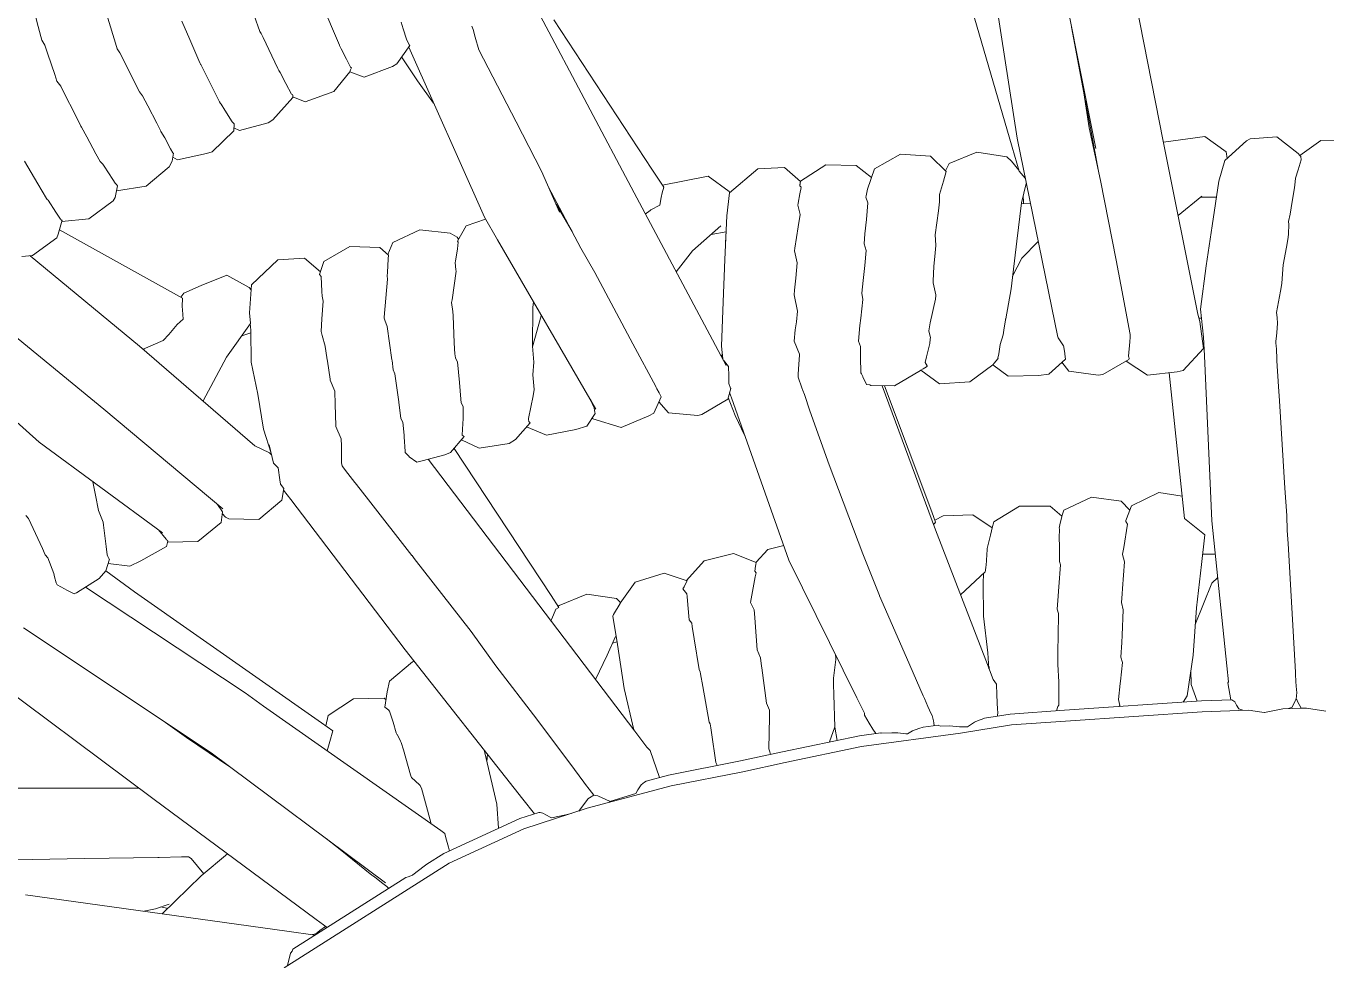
# Model space of a CAD drawing. Header units: centimetres. Extents: x 5488 to 20269, y -31398 to -19684.
# Drawn here: x 6311.59 to 6330.26, y -23755.91 to -23742.49 of the extents above; entities that cross this region are included whole.
import ezdxf

# ---------------------------------------------------------------- set-up
doc = ezdxf.new("R2010")
doc.units = ezdxf.units.CM
doc.layers.add('xxx_Auto_Kaplama_Ahşap Tarama', color=16, linetype='Continuous', lineweight=5)
doc.layers.add('xxx_Auto_Tefris_Tefris', color=32, linetype='Continuous', lineweight=15)

# ---------------------------------------------------------------- blocks, each defined once
blk = doc.blocks.new('trtetre')
at = {"color": 0, "linetype": 'ByBlock'}
for points in [[(431.578, 76.277), (430.964, 73.155)], [(433.527, 76.232), (433.062, 73.198)], [(432.548, 76.146), (431.931, 73.047)], [(433.878, 75.635), (433.132, 73.07)], [(439.713, 74.899), (438.305, 72.753)], [(439.909, 74.96), (438.562, 72.411)], [(441.877, 74.768), (441.908, 74.862)], [(443.004, 75.025), (442.851, 74.667)], [(443.933, 74.728), (444.017, 74.959)], [(444.941, 74.614), (445.055, 74.879)], [(446.082, 74.794), (446.158, 75.047)], [(447.119, 74.799), (447.156, 74.948)], [(432.278, 74.792), (432.101, 73.846)], [(440.842, 74.646), (440.874, 74.759)], [(440.874, 74.759), (440.893, 74.808)], [(441.877, 74.768), (441.827, 74.617)], [(443.916, 74.699), (443.887, 74.643)], [(443.916, 74.699), (443.933, 74.728)], [(445.995, 74.514), (446.082, 74.794)], [(447.082, 74.657), (447.119, 74.799)], [(441.798, 74.505), (440.71, 72.065)], [(440.842, 74.646), (440.792, 74.466)], [(441.789, 74.54), (441.783, 74.526)], [(441.783, 74.526), (441.968, 74.266)], [(441.827, 74.617), (441.789, 74.54)], [(442.766, 74.482), (442.791, 74.529)], [(442.792, 74.531), (442.791, 74.529)], [(442.851, 74.667), (442.792, 74.531)], [(443.764, 74.381), (443.887, 74.643)], [(444.795, 74.278), (444.941, 74.614)], [(445.995, 74.514), (445.985, 74.481)], [(446.982, 74.402), (447.024, 74.532)], [(447.068, 74.603), (447.024, 74.532)], [(447.082, 74.657), (447.068, 74.603)], [(440.791, 74.464), (440.255, 73.433)], [(440.792, 74.466), (440.791, 74.464)], [(441.899, 74.363), (441.669, 74.021)], [(442.689, 74.33), (442.631, 74.215)], [(442.766, 74.482), (442.689, 74.33)], [(443.679, 74.199), (443.764, 74.381)], [(445.842, 74.215), (445.947, 74.423)], [(445.985, 74.481), (445.947, 74.423)], [(446.881, 74.11), (446.982, 74.402)], [(441.968, 74.266), (442.03, 74.225)], [(442.03, 74.225), (442.435, 74.074)], [(442.435, 74.074), (442.644, 74.152)], [(442.631, 74.215), (442.617, 74.205)], [(442.623, 74.196), (442.617, 74.205)], [(442.623, 74.196), (442.633, 74.177)], [(442.633, 74.177), (442.644, 74.152)], [(442.642, 74.151), (442.872, 73.867)], [(443.563, 73.983), (443.644, 74.142)], [(443.664, 74.168), (443.644, 74.142)], [(443.679, 74.199), (443.664, 74.168)], [(444.672, 74.036), (444.784, 74.256)], [(444.789, 74.262), (444.784, 74.256)], [(444.795, 74.278), (444.789, 74.262)], [(445.687, 73.908), (445.842, 74.215)], [(441.669, 74.021), (441.44, 73.701)], [(443.483, 73.831), (443.563, 73.983)], [(444.513, 73.721), (444.672, 74.036)], [(446.734, 73.824), (446.795, 73.944)], [(446.849, 74.015), (446.795, 73.944)], [(446.881, 74.11), (446.849, 74.015)], [(432.085, 73.743), (432.023, 73.422)], [(432.101, 73.846), (432.024, 73.346)], [(442.872, 73.867), (443.283, 73.721)], [(443.283, 73.721), (443.462, 73.79)], [(443.473, 73.825), (443.462, 73.818)], [(443.462, 73.782), (443.462, 73.816)], [(443.462, 73.782), (443.748, 73.46)], [(443.473, 73.825), (443.483, 73.831)], [(445.545, 73.66), (445.621, 73.806)], [(445.664, 73.862), (445.621, 73.806)], [(445.687, 73.908), (445.664, 73.862)], [(446.598, 73.555), (446.734, 73.824)], [(444.333, 73.43), (444.437, 73.598)], [(444.437, 73.598), (444.493, 73.687)], [(444.499, 73.694), (444.493, 73.687)], [(444.513, 73.721), (444.499, 73.694)], [(445.416, 73.413), (445.545, 73.66)], [(446.598, 73.555), (446.505, 73.368)], [(431.895, 72.748), (432.023, 73.422)], [(440.255, 73.433), (439.891, 72.722)], [(443.748, 73.46), (443.814, 73.419)], [(443.814, 73.419), (444.227, 73.306)], [(444.332, 73.43), (444.303, 73.401)], [(444.303, 73.401), (444.311, 73.303)], [(445.416, 73.413), (445.356, 73.297)], [(446.505, 73.368), (446.494, 73.353)], [(429.026, 72.977), (429.329, 73.215)], [(429.329, 73.215), (429.715, 73.186)], [(429.715, 73.186), (429.765, 73.16)], [(430.06, 73.002), (430.365, 73.222)], [(430.365, 73.222), (430.96, 73.138)], [(431.861, 72.591), (432.024, 73.346)], [(432.477, 70.338), (433.062, 73.198)], [(444.227, 73.306), (444.307, 73.348)], [(444.62, 73.001), (444.311, 73.303)], [(445.217, 73.045), (445.302, 73.2)], [(445.302, 73.2), (445.355, 73.294)], [(445.355, 73.294), (445.356, 73.297)], [(446.289, 72.973), (446.42, 73.215)], [(446.42, 73.215), (446.494, 73.353)], [(428.267, 73.157), (428.7, 73.165)], [(428.7, 73.165), (429.002, 72.948)], [(429.765, 73.16), (430.076, 72.877)], [(430.045, 72.905), (430.06, 73.002)], [(430.467, 70.668), (430.964, 73.155)], [(433.031, 72.722), (433.132, 73.07)], [(433.639, 72.996), (433.209, 72.928)], [(433.639, 72.996), (434.038, 72.834)], [(444.62, 73.001), (444.701, 72.976)], [(445.217, 73.045), (445.185, 72.987)], [(428.981, 72.887), (428.988, 72.933)], [(429.026, 72.742), (428.981, 72.887)], [(428.997, 72.944), (428.988, 72.933)], [(429.002, 72.948), (428.997, 72.944)], [(429.026, 72.977), (429.001, 72.948)], [(430.076, 72.877), (430.164, 72.58)], [(433.036, 72.739), (433.142, 72.867)], [(433.142, 72.867), (433.209, 72.928)], [(434.038, 72.834), (434.088, 72.729)], [(434.078, 72.719), (434.305, 72.94)], [(434.305, 72.94), (434.737, 72.966)], [(435.11, 72.755), (434.737, 72.966)], [(435.374, 72.805), (435.807, 72.812)], [(435.807, 72.812), (436.171, 72.582)], [(444.701, 72.976), (445.118, 72.885)], [(445.118, 72.885), (445.185, 72.925)], [(445.185, 72.987), (445.176, 72.979)], [(445.176, 72.98), (445.194, 72.869)], [(445.194, 72.869), (445.235, 72.787)], [(446.17, 72.796), (446.188, 72.823)], [(446.229, 72.864), (446.188, 72.823)], [(446.289, 72.973), (446.229, 72.864)], [(447.123, 72.543), (447.316, 72.866)], [(429.062, 72.621), (429.026, 72.742)], [(429.072, 72.524), (429.062, 72.621)], [(432.944, 72.621), (433.031, 72.722)], [(434.117, 72.581), (434.078, 72.719)], [(435.11, 72.755), (435.21, 72.463)], [(435.152, 72.634), (435.374, 72.805)], [(436.172, 72.577), (436.4, 72.776)], [(436.4, 72.776), (436.785, 72.759)], [(436.785, 72.759), (437.191, 72.412)], [(437.195, 72.43), (437.495, 72.652)], [(437.495, 72.652), (438.154, 72.523)], [(438.133, 72.492), (438.305, 72.753)], [(439.891, 72.722), (439.632, 72.134)], [(445.235, 72.787), (445.569, 72.507)], [(446.047, 72.605), (446.17, 72.796)], [(429.072, 72.524), (429.075, 72.489)], [(429.125, 72.196), (429.075, 72.489)], [(430.164, 72.58), (430.258, 71.94)], [(431.638, 71.445), (431.861, 72.591)], [(432.929, 72.546), (432.996, 72.268)], [(434.117, 72.581), (434.174, 72.386)], [(435.21, 72.463), (435.229, 72.368)], [(436.183, 72.515), (436.161, 72.492)], [(436.179, 72.398), (436.161, 72.491)], [(436.171, 72.582), (436.183, 72.515)], [(436.182, 72.527), (436.171, 72.582)], [(436.182, 72.527), (436.181, 72.523)], [(438.158, 72.41), (438.133, 72.492)], [(439.791, 72.495), (439.63, 72.197)], [(445.993, 72.442), (445.569, 72.507)], [(445.996, 72.533), (445.977, 72.512)], [(445.977, 72.512), (446.014, 72.347)], [(446.013, 72.553), (445.996, 72.533)], [(446.047, 72.605), (446.013, 72.553)], [(447.123, 72.543), (446.998, 72.33)], [(430.429, 72.348), (430.198, 72.348)], [(430.408, 72.365), (430.75, 72.086)], [(432.87, 72.26), (432.998, 72.254)], [(432.971, 72.297), (432.97, 72.255)], [(432.971, 72.297), (432.973, 72.354)], [(432.973, 72.354), (432.974, 72.358)], [(432.996, 72.268), (433.066, 71.716)], [(434.174, 72.386), (434.175, 72.297)], [(434.175, 72.297), (434.175, 72.281)], [(434.191, 72.154), (434.175, 72.281)], [(435.232, 72.348), (435.205, 72.269)], [(435.223, 72.029), (435.205, 72.269)], [(435.229, 72.368), (435.232, 72.348)], [(436.179, 72.398), (436.203, 72.265)], [(436.203, 72.265), (436.209, 72.236)], [(437.195, 72.43), (437.189, 72.413)], [(437.191, 72.412), (437.229, 72.083)], [(437.238, 69.934), (438.562, 72.411)], [(438.171, 72.343), (438.158, 72.41)], [(438.171, 72.343), (438.191, 72.237)], [(439.45, 71.855), (439.682, 72.248)], [(446.014, 72.347), (446.041, 72.299)], [(446.041, 72.299), (446.392, 72.038)], [(446.865, 72.136), (446.975, 72.305)], [(446.987, 72.318), (446.975, 72.305)], [(446.998, 72.33), (446.987, 72.318)], [(429.14, 72.104), (429.125, 72.196)], [(429.14, 72.104), (429.164, 72.001)], [(434.191, 72.154), (434.235, 71.809)], [(436.209, 72.236), (436.175, 72.102)], [(436.203, 71.925), (436.175, 72.102)], [(437.229, 72.083), (437.256, 71.457)], [(437.229, 72.083), (437.245, 71.775)], [(438.322, 72.167), (438.191, 72.237)], [(438.331, 72.16), (438.322, 72.167)], [(438.331, 72.16), (438.401, 72.108)], [(439.325, 71.617), (439.63, 72.197)], [(440.524, 71.737), (440.71, 72.065)], [(446.865, 72.136), (446.799, 72.036)], [(429.164, 72.001), (429.159, 71.956)], [(429.165, 71.825), (429.159, 71.956)], [(430.258, 71.94), (430.346, 71.363)], [(435.223, 72.029), (435.245, 71.822)], [(436.203, 71.925), (436.253, 71.618)], [(437.313, 71.939), (437.721, 71.579)], [(440.693, 72.034), (440.973, 71.94)], [(440.973, 71.94), (441.098, 71.719)], [(441.636, 71.883), (441.204, 71.831)], [(441.636, 71.883), (442.026, 71.699)], [(446.814, 71.88), (445.262, 71.018)], [(446.392, 72.038), (446.781, 71.999)], [(446.786, 72.022), (446.775, 72.022)], [(446.775, 72.022), (446.832, 71.817)], [(446.795, 72.032), (446.786, 72.022)], [(446.799, 72.036), (446.795, 72.032)], [(429.165, 71.825), (429.166, 71.773)], [(429.192, 71.632), (429.166, 71.773)], [(432.758, 71.711), (432.992, 71.472)], [(433.066, 71.716), (433.148, 71.035)], [(434.231, 71.737), (434.229, 71.654)], [(434.235, 71.809), (434.231, 71.737)], [(435.245, 71.822), (435.258, 71.681)], [(437.241, 71.85), (437.453, 71.816)], [(437.245, 71.775), (437.246, 71.698)], [(439.108, 69.305), (440.524, 71.737)], [(441.081, 71.749), (441.101, 71.774)], [(441.098, 71.719), (441.087, 71.702)], [(441.098, 71.608), (441.087, 71.702)], [(441.101, 71.774), (441.204, 71.831)], [(442.026, 71.699), (442.098, 71.527)], [(446.832, 71.817), (446.85, 71.768)], [(446.85, 71.768), (447.2, 71.51)], [(429.242, 71.376), (429.192, 71.632)], [(434.238, 71.551), (434.229, 71.654)], [(434.238, 71.551), (434.257, 71.353)], [(435.258, 71.681), (435.228, 71.583)], [(435.247, 71.369), (435.228, 71.583)], [(436.259, 71.581), (436.217, 71.409)], [(436.253, 71.618), (436.259, 71.581)], [(437.721, 71.579), (437.957, 71.278)], [(439.325, 71.617), (439.126, 71.268)], [(441.127, 71.43), (441.098, 71.608)], [(442.09, 71.519), (442.21, 71.629)], [(442.092, 71.462), (442.09, 71.519)], [(442.21, 71.629), (442.644, 71.643)], [(443.018, 71.424), (442.644, 71.643)], [(447.235, 71.508), (445.663, 70.211)], [(447.2, 71.51), (447.353, 71.5)], [(429.255, 71.18), (429.242, 71.376)], [(430.346, 71.363), (430.426, 70.742)], [(431.571, 71.093), (431.638, 71.445)], [(432.992, 71.472), (433.127, 71.213)], [(434.257, 71.353), (434.267, 71.15)], [(435.247, 71.369), (435.271, 71.155)], [(436.238, 71.188), (436.217, 71.409)], [(437.256, 71.457), (437.282, 70.845)], [(441.13, 71.412), (441.12, 71.306)], [(441.127, 71.43), (441.13, 71.412)], [(442.102, 71.267), (442.092, 71.462)], [(443.018, 71.424), (443.077, 71.239)], [(443.065, 71.276), (443.292, 71.475)], [(443.292, 71.475), (443.675, 71.452)], [(443.675, 71.452), (444.056, 71.089)], [(429.255, 71.18), (429.26, 71.111)], [(434.267, 71.15), (434.268, 71.12)], [(435.271, 71.155), (435.291, 70.972)], [(436.238, 71.188), (436.256, 71.016)], [(439.126, 71.268), (438.578, 70.243)], [(441.12, 71.306), (441.118, 71.289)], [(441.175, 70.876), (441.118, 71.289)], [(442.105, 71.22), (442.1, 71.174)], [(442.15, 70.627), (442.1, 71.174)], [(442.102, 71.267), (442.105, 71.22)], [(443.052, 71.107), (443.054, 71.208)], [(443.057, 71.212), (443.054, 71.208)], [(443.077, 71.239), (443.057, 71.212)], [(444.087, 71.054), (444.411, 71.231)], [(444.411, 71.231), (444.78, 71.082)], [(429.28, 70.998), (429.26, 71.111)], [(429.334, 70.692), (429.28, 70.998)], [(431.571, 71.093), (431.436, 70.378)], [(433.148, 71.035), (433.223, 70.602)], [(434.268, 71.12), (434.227, 70.947)], [(434.227, 70.947), (434.227, 70.933)], [(435.291, 70.972), (435.274, 70.881)], [(436.261, 70.949), (436.214, 70.714)], [(436.256, 71.016), (436.261, 70.949)], [(443.047, 70.995), (443.039, 70.927)], [(443.052, 71.107), (443.047, 70.995)], [(444.083, 70.691), (444.056, 71.089)], [(444.087, 71.054), (444.061, 71.019)], [(444.78, 71.082), (445.025, 70.969)], [(445.025, 70.969), (445.071, 70.913)], [(445.047, 70.899), (445.262, 71.018)], [(434.227, 70.935), (434.227, 70.934)], [(434.233, 70.891), (434.227, 70.934)], [(434.233, 70.887), (434.307, 70.546)], [(435.306, 70.61), (435.274, 70.881)], [(437.282, 70.845), (437.308, 70.212)], [(440.007, 70.849), (440.017, 70.765)], [(440.017, 70.765), (440.022, 70.211)], [(441.181, 70.837), (441.165, 70.709)], [(441.175, 70.876), (441.181, 70.837)], [(443.039, 70.927), (443.028, 70.857)], [(443.044, 70.604), (443.028, 70.857)], [(445.046, 70.734), (445.049, 70.779)], [(445.049, 70.779), (445.047, 70.899)], [(448.051, 70.842), (446.175, 69.307)], [(429.327, 70.623), (429.32, 70.537)], [(429.327, 70.623), (429.334, 70.692)], [(430.426, 70.742), (430.384, 70.337)], [(430.451, 70.613), (430.413, 70.613)], [(430.467, 70.668), (430.438, 70.566)], [(433.223, 70.602), (433.225, 70.596)], [(433.225, 70.596), (433.226, 70.588)], [(433.226, 70.588), (433.251, 70.442)], [(435.306, 70.61), (435.318, 70.508)], [(436.231, 70.559), (436.214, 70.714)], [(439.894, 70.644), (439.891, 70.65)], [(439.894, 70.644), (440.021, 70.2)], [(441.143, 70.259), (441.157, 70.647)], [(441.165, 70.709), (441.157, 70.647)], [(442.142, 70.582), (442.107, 70.491)], [(442.148, 70.611), (442.142, 70.582)], [(442.151, 70.625), (442.148, 70.611)], [(442.15, 70.627), (442.151, 70.625)], [(443.044, 70.604), (443.056, 70.419)], [(444.083, 70.691), (444.071, 70.54)], [(445.046, 70.734), (445.037, 70.598)], [(445.121, 70.519), (445.037, 70.597)], [(429.331, 70.408), (429.32, 70.537)], [(429.337, 70.354), (429.331, 70.408)], [(430.438, 70.566), (430.386, 70.176)], [(433.251, 70.442), (433.26, 70.373)], [(434.33, 70.43), (434.306, 70.329)], [(434.307, 70.546), (434.33, 70.43)], [(435.318, 70.508), (435.339, 70.28)], [(436.231, 70.559), (436.246, 70.443)], [(436.246, 70.443), (436.264, 70.282)], [(442.038, 70.012), (442.107, 70.491)], [(443.056, 70.419), (443.039, 70.364)], [(444.064, 70.44), (444.06, 69.979)], [(444.063, 70.401), (444.196, 70.358)], [(444.072, 70.535), (444.064, 70.44)], [(444.071, 70.537), (444.071, 70.54)], [(444.071, 70.537), (444.071, 70.536)], [(444.071, 70.536), (444.412, 70.05)], [(445.244, 70.378), (445.121, 70.519)], [(429.337, 70.354), (429.347, 70.283)], [(429.338, 70.164), (429.342, 70.221)], [(429.342, 70.221), (429.343, 70.247)], [(429.343, 70.247), (429.347, 70.283)], [(430.384, 70.337), (430.372, 70.073)], [(431.436, 70.378), (431.437, 70.339)], [(431.441, 70.274), (431.437, 70.339)], [(431.459, 70.068), (431.441, 70.274)], [(432.376, 70.106), (432.389, 70.197)], [(432.396, 70.216), (432.389, 70.203)], [(432.389, 70.197), (432.389, 70.203)], [(432.396, 70.216), (432.404, 70.231)], [(432.472, 70.331), (432.404, 70.231)], [(432.477, 70.338), (432.472, 70.331)], [(433.26, 70.373), (433.304, 70.236)], [(433.304, 70.236), (433.325, 70.099)], [(434.307, 70.316), (434.306, 70.328)], [(434.307, 70.316), (434.308, 70.31)], [(434.315, 70.248), (434.308, 70.31)], [(434.315, 70.247), (434.364, 70.058)], [(435.339, 70.28), (435.308, 70.205)], [(435.308, 70.085), (435.308, 70.205)], [(436.264, 70.282), (436.187, 70.096)], [(437.308, 70.212), (437.288, 70.027)], [(438.578, 70.243), (438.249, 69.631)], [(440.022, 70.211), (440, 69.978)], [(441.143, 70.259), (441.137, 70.094)], [(442.974, 70.046), (442.998, 70.204)], [(442.999, 70.208), (442.998, 70.204)], [(443.039, 70.364), (442.999, 70.208)], [(444.008, 68.781), (445.663, 70.211)], [(445.244, 70.378), (445.322, 70.29)], [(445.575, 70.18), (445.322, 70.29)], [(448.742, 70.298), (447.103, 68.831)], [(429.33, 70.031), (429.329, 70.001)], [(429.338, 70.164), (429.33, 70.031)], [(430.262, 67.7), (430.372, 70.073)], [(430.386, 70.176), (430.676, 69.859)], [(431.453, 70.034), (431.452, 70.03)], [(431.452, 70.03), (431.455, 70.019)], [(431.453, 70.034), (431.457, 70.05)], [(431.455, 70.019), (431.828, 69.803)], [(431.457, 70.054), (431.459, 70.068)], [(431.457, 70.05), (431.457, 70.054)], [(432.376, 70.095), (432.368, 70.022)], [(432.605, 69.808), (432.368, 70.022)], [(432.376, 70.095), (432.376, 70.106)], [(433.325, 70.099), (433.336, 70.039)], [(433.336, 70.039), (433.333, 70.034)], [(433.341, 70.025), (433.333, 70.034)], [(433.341, 70.025), (433.387, 69.972)], [(434.364, 70.058), (434.382, 69.975)], [(435.308, 70.053), (435.305, 69.829)], [(435.308, 70.085), (435.308, 70.053)], [(436.186, 70.086), (436.187, 70.096)], [(436.186, 70.086), (436.186, 70.08)], [(436.195, 69.95), (436.186, 70.08)], [(437.203, 69.916), (437.278, 70.009)], [(437.315, 70.078), (437.291, 70.054)], [(437.294, 70.083), (437.316, 70.08)], [(441.124, 70.038), (441.099, 69.984)], [(441.132, 70.075), (441.124, 70.038)], [(441.137, 70.094), (441.132, 70.075)], [(442.038, 70.012), (442.037, 70.003)], [(442.965, 69.993), (442.973, 70.042)], [(444.412, 70.05), (444.751, 69.423)], [(445.575, 70.18), (445.597, 70.17)], [(445.597, 70.17), (445.605, 70.161)], [(429.307, 69.632), (429.329, 70.001)], [(430.879, 69.828), (430.658, 67.736)], [(430.676, 69.859), (430.762, 69.841)], [(430.762, 69.841), (431.186, 69.792)], [(431.186, 69.792), (431.496, 69.995)], [(431.896, 69.794), (432.317, 69.851)], [(432.317, 69.851), (432.416, 69.978)], [(433.188, 69.781), (433.41, 69.944)], [(433.387, 69.972), (433.41, 69.944)], [(433.41, 69.944), (433.741, 69.697)], [(434.176, 69.668), (434.444, 69.865)], [(434.351, 69.926), (434.352, 69.923)], [(434.382, 69.975), (434.352, 69.928)], [(434.352, 69.927), (434.352, 69.928)], [(434.352, 69.923), (434.364, 69.915)], [(434.364, 69.915), (434.411, 69.885)], [(434.411, 69.885), (434.444, 69.865)], [(434.443, 69.864), (434.448, 69.861)], [(434.448, 69.861), (434.821, 69.639)], [(435.305, 69.829), (435.293, 69.811)], [(436.207, 69.809), (436.195, 69.95)], [(437.2, 69.783), (437.203, 69.916)], [(440, 69.978), (440.017, 69.796)], [(441.069, 69.687), (441.099, 69.984)], [(442.021, 69.869), (441.996, 69.813)], [(442.037, 70.003), (442.021, 69.869)], [(442.965, 69.993), (442.926, 69.736)], [(444.06, 69.979), (443.962, 69.519)], [(431.828, 69.803), (431.896, 69.794)], [(432.605, 69.808), (432.755, 69.789)], [(432.755, 69.789), (433.188, 69.781)], [(434.176, 69.668), (433.741, 69.697)], [(434.231, 67.57), (434.997, 69.641)], [(434.966, 69.641), (434.287, 67.833)], [(434.821, 69.639), (435.161, 69.643)], [(435.161, 69.643), (435.176, 69.654)], [(435.225, 69.661), (435.176, 69.654)], [(435.275, 69.769), (435.225, 69.661)], [(435.278, 69.776), (435.275, 69.769)], [(435.278, 69.776), (435.293, 69.811)], [(436.151, 69.614), (436.204, 69.765)], [(436.203, 69.787), (436.207, 69.809)], [(436.204, 69.765), (436.203, 69.787)], [(437.178, 69.609), (437.202, 69.672)], [(437.2, 69.783), (437.202, 69.672)], [(440.017, 69.796), (439.994, 69.59)], [(441.069, 69.687), (441.047, 69.449)], [(441.94, 69.41), (441.996, 69.813)], [(442.923, 69.724), (442.858, 69.562)], [(442.925, 69.733), (442.923, 69.724)], [(442.926, 69.736), (442.925, 69.733)], [(429.295, 69.423), (429.307, 69.632)], [(436.035, 69.282), (436.116, 69.514)], [(436.136, 69.571), (436.116, 69.514)], [(436.15, 69.612), (436.136, 69.571)], [(436.15, 69.612), (436.151, 69.614)], [(436.339, 67.139), (437.164, 69.469)], [(437.111, 69.214), (437.21, 69.475)], [(437.191, 69.543), (437.164, 69.469)], [(437.178, 69.609), (437.174, 69.601)], [(437.174, 69.601), (437.217, 69.451)], [(437.217, 69.451), (437.587, 69.23)], [(438.199, 69.539), (438.173, 69.48)], [(438.173, 69.48), (438.279, 69.248)], [(438.232, 69.597), (438.199, 69.539)], [(438.232, 69.597), (438.243, 69.617)], [(438.243, 69.617), (438.249, 69.631)], [(439.179, 69.423), (439.191, 69.447)], [(439.994, 69.587), (439.994, 69.59)], [(440.012, 69.498), (439.994, 69.587)], [(440.012, 69.498), (440.077, 69.173)], [(441.047, 69.449), (441.042, 69.398)], [(442.852, 69.374), (442.858, 69.562)], [(443.962, 69.519), (443.883, 69.019)], [(429.295, 69.423), (429.217, 68.17)], [(435.761, 68.507), (436.035, 69.282)], [(438.068, 69.252), (438.205, 69.412)], [(439.123, 69.26), (439.122, 69.242)], [(439.129, 69.286), (439.123, 69.26)], [(439.129, 69.286), (439.136, 69.326)], [(439.162, 69.387), (439.136, 69.326)], [(439.179, 69.423), (439.162, 69.387)], [(441.042, 69.398), (441.014, 69.345)], [(441.016, 69.169), (441.014, 69.345)], [(441.939, 69.407), (441.912, 69.172)], [(441.939, 69.407), (441.94, 69.41)], [(442.852, 69.374), (442.846, 69.07)], [(444.467, 67.874), (446.175, 69.307)], [(437.111, 69.214), (436.971, 68.923)], [(437.587, 69.23), (437.647, 69.212)], [(437.647, 69.212), (438.068, 69.252)], [(438.279, 69.248), (438.351, 69.211)], [(438.351, 69.211), (438.746, 69.042)], [(438.746, 69.042), (439.151, 69.166)], [(439.122, 69.242), (439.241, 69.063)], [(439.151, 69.166), (439.16, 69.185)], [(440.074, 69.13), (440.051, 69.111)], [(440.266, 68.869), (440.051, 69.111)], [(440.076, 69.155), (440.074, 69.13)], [(440.077, 69.173), (440.076, 69.155)], [(441.016, 69.169), (441.024, 69.017)], [(441.862, 68.932), (441.883, 69.118)], [(441.912, 69.172), (441.883, 69.118)], [(439.241, 69.063), (439.399, 69.013)], [(439.399, 69.013), (439.82, 68.931)], [(439.82, 68.931), (440.105, 69.05)], [(441.029, 68.934), (441, 68.912)], [(441, 68.912), (441.196, 68.685)], [(441.024, 69.017), (441.029, 68.934)], [(441.861, 68.906), (441.849, 68.699)], [(441.862, 68.932), (441.861, 68.906)], [(442.845, 69.054), (442.768, 68.881)], [(442.846, 69.07), (442.845, 69.054)], [(443.883, 69.019), (443.774, 68.674)], [(441.146, 68.742), (439.754, 66.63)], [(440.266, 68.869), (440.355, 68.811)], [(440.355, 68.811), (440.785, 68.747)], [(440.785, 68.747), (441.041, 68.864)], [(442.763, 68.78), (442.768, 68.881)], [(442.763, 68.78), (442.764, 68.543)], [(443.801, 68.795), (443.74, 68.53)], [(444.008, 68.781), (443.798, 68.677)], [(445.334, 67.53), (447.103, 68.831)], [(440.113, 66.736), (441.518, 68.585)], [(441.196, 68.685), (441.277, 68.651)], [(441.605, 68.561), (441.277, 68.651)], [(441.643, 68.552), (441.605, 68.561)], [(441.68, 68.545), (441.643, 68.552)], [(441.789, 68.622), (441.68, 68.545)], [(441.793, 68.626), (441.789, 68.622)], [(441.793, 68.626), (441.849, 68.681)], [(441.849, 68.681), (441.849, 68.699)], [(442.764, 68.543), (442.758, 68.5)], [(443.674, 68.463), (443.74, 68.53)], [(443.798, 68.677), (443.767, 68.647)], [(443.773, 68.671), (443.787, 68.666)], [(435.274, 67.226), (435.761, 68.507)], [(442.703, 68.424), (442.569, 68.253)], [(442.703, 68.424), (442.73, 68.459)], [(442.73, 68.459), (442.732, 68.461)], [(442.755, 68.49), (442.732, 68.461)], [(442.755, 68.49), (442.758, 68.5)], [(443.65, 68.291), (443.674, 68.463)], [(429.186, 67.779), (429.217, 68.17)], [(442.373, 68.001), (442.547, 68.223)], [(442.565, 68.247), (442.547, 68.223)], [(442.569, 68.252), (442.565, 68.247)], [(443.596, 68.143), (443.492, 68.007)], [(443.591, 68.168), (443.641, 68.23)], [(443.591, 68.168), (443.619, 67.998)], [(443.65, 68.291), (443.641, 68.23)], [(446.332, 68.264), (446.294, 68.07)], [(431.026, 68.109), (430.691, 68.057)], [(431.42, 67.915), (431.026, 68.109)], [(431.565, 67.982), (431.444, 67.854)], [(431.993, 68.043), (431.565, 67.982)], [(432.391, 67.853), (431.993, 68.043)], [(442.373, 68.001), (441.751, 67.204)], [(441.847, 65.847), (443.492, 68.007)], [(443.619, 67.998), (443.95, 67.723)], [(446.294, 68.07), (446.253, 67.849)], [(429.186, 67.779), (429.181, 67.565)], [(431.42, 67.915), (431.444, 67.854)], [(431.444, 67.854), (431.49, 67.731)], [(432.42, 67.77), (432.391, 67.853)], [(432.588, 67.912), (432.419, 67.769)], [(432.42, 67.76), (432.419, 67.769)], [(433.024, 67.913), (432.588, 67.912)], [(433.397, 67.685), (433.024, 67.913)], [(433.697, 67.789), (433.418, 67.601)], [(434.124, 67.774), (433.697, 67.789)], [(434.242, 67.712), (434.124, 67.774)], [(434.231, 67.682), (434.287, 67.833)], [(444.428, 67.755), (444.475, 67.806)], [(444.544, 67.938), (444.471, 67.833)], [(444.471, 67.833), (444.493, 67.678)], [(446.253, 67.849), (446.185, 67.682)], [(447.294, 67.78), (447.257, 67.733)], [(430.262, 67.7), (430.051, 65.619)], [(430.633, 67.716), (430.395, 67.522)], [(430.633, 67.716), (430.657, 67.735)], [(431.476, 67.653), (431.498, 67.691)], [(431.529, 67.317), (431.476, 67.653)], [(431.49, 67.731), (431.5, 67.705)], [(431.499, 67.7), (431.498, 67.692)], [(431.499, 67.7), (431.5, 67.705)], [(432.42, 67.76), (432.441, 67.667)], [(432.441, 67.667), (432.458, 67.597)], [(432.454, 67.585), (432.453, 67.578)], [(432.454, 67.585), (432.458, 67.597)], [(433.42, 67.602), (433.397, 67.685)], [(433.418, 67.601), (433.427, 67.56)], [(434.243, 67.668), (434.231, 67.682)], [(434.26, 67.648), (434.243, 67.668)], [(443.95, 67.723), (444.381, 67.731)], [(444.381, 67.731), (444.428, 67.755)], [(444.493, 67.678), (444.825, 67.403)], [(446.141, 67.334), (446.179, 67.638)], [(446.179, 67.638), (446.185, 67.682)], [(447.056, 67.306), (447.257, 67.733)], [(429.17, 67.378), (429.181, 67.565)], [(430.395, 67.522), (430.367, 67.499)], [(430.411, 67.076), (430.367, 67.499)], [(432.452, 67.334), (432.458, 67.463)], [(432.453, 67.578), (432.458, 67.463)], [(433.427, 67.56), (433.442, 67.496)], [(433.442, 67.496), (433.49, 67.303)], [(434.231, 67.57), (433.488, 65.637)], [(444.825, 67.403), (445.257, 67.395)], [(445.266, 67.421), (445.257, 67.409)], [(445.257, 67.409), (445.277, 67.334)], [(445.257, 67.395), (445.26, 67.398)], [(445.266, 67.421), (445.274, 67.438)], [(445.282, 67.439), (445.274, 67.438)], [(445.389, 67.571), (445.282, 67.439)], [(429.17, 67.378), (429.064, 65.528)], [(430.395, 67.222), (430.214, 67.223)], [(431.518, 67.113), (431.546, 67.219)], [(431.546, 67.224), (431.529, 67.317)], [(431.546, 67.224), (431.546, 67.22)], [(432.454, 67.16), (432.452, 67.334)], [(433.492, 67.29), (433.49, 67.303)], [(433.506, 67.061), (433.492, 67.29)], [(435.274, 67.226), (435.037, 66.627)], [(436.642, 67.288), (436.412, 67.345)], [(436.808, 67.106), (436.642, 67.288)], [(437.132, 67.23), (436.806, 67.105)], [(437.132, 67.23), (437.553, 67.125)], [(445.277, 67.334), (445.643, 67.127)], [(446.127, 67.213), (446.116, 67.19)], [(446.141, 67.334), (446.127, 67.213)], [(447.017, 67.214), (446.978, 67.169)], [(447.056, 67.305), (447.017, 67.214)], [(430.486, 66.454), (430.411, 67.076)], [(431.547, 66.732), (431.518, 67.113)], [(432.439, 67.07), (432.454, 67.117)], [(432.461, 66.752), (432.439, 67.07)], [(432.454, 67.16), (432.454, 67.117)], [(433.506, 67.061), (433.508, 67.039)], [(433.508, 67.039), (433.516, 66.987)], [(436.339, 67.139), (435.361, 65.159)], [(436.811, 67.076), (436.806, 67.105)], [(436.818, 67.05), (436.811, 67.076)], [(436.818, 67.05), (436.828, 66.98)], [(437.808, 66.844), (437.553, 67.125)], [(440.901, 66.112), (441.719, 67.162)], [(441.719, 67.162), (441.75, 67.203)], [(445.643, 67.127), (445.804, 67.052)], [(445.804, 67.052), (446.113, 67.088)], [(446.101, 67.153), (446.093, 67.149)], [(446.093, 67.149), (446.148, 66.983)], [(446.116, 67.19), (446.101, 67.153)], [(446.894, 66.944), (446.978, 67.169)], [(430.264, 66.808), (430.18, 66.89)], [(433.519, 66.969), (433.516, 66.987)], [(433.874, 66.641), (433.519, 66.969)], [(433.546, 66.8), (433.544, 66.946)], [(436.81, 66.957), (436.828, 66.98)], [(436.82, 66.898), (436.81, 66.957)], [(436.84, 66.791), (436.82, 66.898)], [(438.128, 66.948), (437.798, 66.841)], [(437.817, 66.804), (437.798, 66.841)], [(438.546, 66.823), (438.128, 66.948)], [(446.148, 66.985), (445.737, 66.684)], [(446.148, 66.983), (446.244, 66.871)], [(446.244, 66.871), (446.568, 66.669)], [(446.882, 66.898), (446.86, 66.809)], [(446.894, 66.944), (446.882, 66.898)], [(430.502, 66.214), (430.264, 66.808)], [(431.554, 66.653), (431.547, 66.732)], [(431.554, 66.653), (431.563, 66.528)], [(432.476, 66.556), (432.461, 66.752)], [(433.541, 66.33), (433.546, 66.8)], [(436.84, 66.791), (436.887, 66.528)], [(437.798, 66.613), (437.802, 66.652)], [(437.802, 66.652), (437.859, 66.726)], [(437.844, 66.754), (437.817, 66.804)], [(437.844, 66.754), (437.859, 66.726)], [(438.546, 66.823), (438.762, 66.52)], [(440.113, 66.736), (438.552, 64.681)], [(439.24, 66.649), (438.814, 66.584)], [(439.636, 66.487), (439.24, 66.649)], [(445.737, 66.684), (443.048, 64.799)], [(446.437, 66.75), (444.148, 65.232)], [(446.568, 66.669), (446.573, 66.667)], [(446.584, 66.662), (446.573, 66.667)], [(446.601, 66.655), (446.584, 66.662)], [(446.707, 66.707), (446.601, 66.655)], [(446.707, 66.707), (446.742, 66.724)], [(446.742, 66.724), (446.848, 66.783)], [(446.848, 66.783), (446.86, 66.809)], [(431.537, 66.424), (431.563, 66.528)], [(432.476, 66.556), (432.485, 66.434)], [(434.65, 65.741), (435.037, 66.626)], [(436.836, 66.424), (436.887, 66.528)], [(437.789, 66.497), (437.769, 66.281)], [(437.789, 66.497), (437.798, 66.613)], [(438.814, 66.584), (438.756, 66.529)], [(438.763, 66.517), (438.762, 66.52)], [(438.762, 66.514), (438.763, 66.517)], [(438.855, 66.354), (438.762, 66.514)], [(439.653, 66.478), (439.636, 66.487)], [(439.641, 66.459), (439.754, 66.63)], [(430.533, 65.772), (430.486, 66.454)], [(431.551, 66.06), (431.537, 66.424)], [(432.465, 66.37), (432.485, 66.434)], [(432.471, 66.043), (432.465, 66.37)], [(433.483, 65.808), (433.541, 66.33)], [(436.824, 66.241), (436.828, 66.314)], [(436.828, 66.314), (436.836, 66.424)], [(437.733, 66.232), (437.769, 66.281)], [(438.801, 65.925), (438.866, 66.331)], [(438.866, 66.331), (438.855, 66.354)], [(439.686, 66.431), (439.641, 66.459)], [(439.741, 66.296), (439.686, 66.431)], [(439.741, 66.296), (439.746, 66.283)], [(439.746, 66.283), (439.754, 66.263)], [(436.824, 66.241), (436.794, 65.848)], [(437.699, 66.005), (437.726, 66.185)], [(437.726, 66.185), (437.733, 66.232)], [(440.901, 66.112), (440.547, 65.621)], [(447.327, 66.167), (444.633, 64.368)], [(431.558, 65.956), (431.551, 66.06)], [(431.558, 65.956), (431.57, 65.742)], [(432.474, 65.836), (432.471, 66.043)], [(437.699, 66.005), (437.628, 65.565)], [(438.702, 65.293), (438.801, 65.925)], [(438.807, 65.963), (438.87, 65.943)], [(438.948, 65.77), (438.827, 66.04)], [(430.619, 65.186), (430.533, 65.772)], [(431.545, 65.665), (431.57, 65.742)], [(432.474, 65.836), (432.476, 65.64)], [(433.465, 65.576), (433.483, 65.808)], [(434.65, 65.741), (434.408, 65.189)], [(435.664, 65.731), (435.667, 65.778)], [(435.666, 65.71), (435.664, 65.731)], [(436.731, 65.615), (436.748, 65.736)], [(436.748, 65.736), (436.794, 65.848)], [(439.114, 65.421), (438.948, 65.77)], [(441.847, 65.847), (440.157, 63.704)], [(429.063, 65.5), (429.064, 65.528)], [(430.027, 65.388), (430.051, 65.619)], [(430.561, 65.351), (430.564, 65.559)], [(431.576, 65.399), (431.545, 65.665)], [(432.463, 65.389), (432.477, 65.64)], [(433.406, 65.422), (433.488, 65.637)], [(433.463, 65.571), (433.462, 65.609)], [(435.666, 65.71), (435.699, 65.441)], [(436.728, 65.591), (436.66, 65.082)], [(436.728, 65.591), (436.731, 65.615)], [(437.607, 65.506), (437.612, 65.535)], [(437.612, 65.535), (437.628, 65.565)], [(440.547, 65.621), (439.957, 64.852)], [(441.742, 65.677), (441.716, 65.681)], [(442.075, 65.398), (441.742, 65.677)], [(448.066, 65.646), (445.473, 63.715)], [(429.057, 65.387), (429.05, 65.275)], [(429.057, 65.392), (429.063, 65.5)], [(429.057, 65.392), (429.057, 65.387)], [(429.993, 65.13), (430.033, 65.375)], [(430.027, 65.388), (430.033, 65.375)], [(430.561, 65.351), (430.473, 65.112)], [(430.569, 65.526), (430.564, 65.526)], [(431.579, 65.367), (431.576, 65.399)], [(431.579, 65.367), (431.604, 65.134)], [(432.462, 65.268), (432.463, 65.389)], [(433.356, 65.354), (433.352, 65.202)], [(433.406, 65.422), (433.356, 65.354)], [(435.695, 65.283), (435.698, 65.385)], [(435.699, 65.441), (435.698, 65.385)], [(437.573, 65.32), (437.607, 65.506)], [(442.105, 65.246), (442.075, 65.398)], [(429.046, 65.238), (429.05, 65.275)], [(429.053, 65.14), (429.046, 65.238)], [(430.674, 65.098), (430.619, 65.186)], [(432.462, 65.268), (432.461, 65.055)], [(433.352, 65.202), (433.344, 64.988)], [(434.391, 65.149), (434.408, 65.189)], [(435.253, 64.939), (435.361, 65.159)], [(435.679, 64.736), (435.693, 65.208)], [(435.693, 65.272), (435.695, 65.283)], [(435.693, 65.209), (435.693, 65.272)], [(437.573, 65.32), (437.481, 64.809)], [(438.567, 64.7), (438.702, 65.293)], [(442.139, 65.026), (442.105, 65.246)], [(444.148, 65.232), (443.881, 65.038)], [(428.625, 64.966), (428.906, 65.011)], [(428.975, 65.011), (428.906, 65.011)], [(429.244, 65.001), (428.975, 65.011)], [(429.037, 65.117), (428.98, 65.011)], [(429.039, 65.122), (429.037, 65.117)], [(429.039, 65.122), (429.045, 65.135)], [(429.053, 65.14), (429.045, 65.135)], [(429.053, 65.14), (429.06, 65.134)], [(429.07, 65.114), (429.06, 65.134)], [(429.07, 65.114), (429.113, 65.024)], [(429.113, 65.024), (429.164, 65.004)], [(429.507, 64.948), (429.244, 65.001)], [(429.514, 64.949), (429.677, 64.973)], [(429.696, 64.976), (429.677, 64.973)], [(429.696, 64.976), (429.741, 64.982)], [(430.404, 64.959), (429.741, 64.982)], [(429.878, 65.001), (429.818, 64.98)], [(429.909, 65.055), (429.878, 65.001)], [(429.909, 65.055), (429.93, 65.092)], [(429.93, 65.092), (429.934, 65.101)], [(429.962, 65.12), (429.934, 65.101)], [(429.962, 65.12), (429.979, 65.131)], [(430.414, 65.116), (429.979, 65.131)], [(432.381, 64.982), (430.414, 65.116)], [(431.585, 65.048), (431.604, 65.134)], [(431.596, 65.035), (431.585, 65.048)], [(433.162, 64.927), (432.381, 64.982)], [(432.461, 65.055), (432.477, 65.034)], [(432.493, 64.974), (432.477, 65.034)], [(433.344, 64.988), (433.336, 64.96)], [(434.319, 64.984), (434.307, 64.957)], [(434.319, 64.984), (434.343, 65.037)], [(434.343, 65.037), (434.391, 65.149)], [(436.615, 64.984), (436.66, 65.082)], [(436.615, 64.982), (436.615, 64.984)], [(436.615, 64.982), (436.617, 64.88)], [(443.881, 65.038), (441.335, 63.252)], [(442.074, 64.968), (442.023, 64.808)], [(442.076, 64.971), (442.074, 64.969)], [(442.081, 64.979), (442.076, 64.971)], [(442.081, 64.979), (442.084, 64.983)], [(442.084, 64.983), (442.139, 65.025)], [(442.149, 65.153), (442.122, 65.131)], [(442.588, 65.144), (442.149, 65.153)], [(442.953, 64.904), (442.588, 65.144)], [(429.507, 64.948), (429.514, 64.949)], [(432.368, 64.825), (430.404, 64.959)], [(433.141, 64.771), (432.368, 64.825)], [(433.531, 64.867), (433.162, 64.927)], [(433.343, 64.897), (433.336, 64.96)], [(433.562, 64.854), (433.531, 64.867)], [(433.619, 64.833), (433.562, 64.854)], [(433.619, 64.833), (433.672, 64.812)], [(433.771, 64.741), (433.673, 64.812)], [(434.258, 64.8), (434.251, 64.759)], [(434.26, 64.827), (434.258, 64.8)], [(434.26, 64.827), (434.28, 64.904)], [(434.28, 64.904), (434.307, 64.957)], [(435.134, 64.708), (435.186, 64.797)], [(435.186, 64.797), (435.252, 64.911)], [(435.253, 64.939), (435.252, 64.911)], [(436.617, 64.88), (436.624, 64.427)], [(437.458, 64.727), (437.467, 64.788)], [(437.467, 64.788), (437.481, 64.809)], [(439.417, 64.129), (439.957, 64.852)], [(442.023, 64.809), (441.977, 64.659)], [(442.888, 64.687), (443.048, 64.799)], [(442.989, 64.758), (442.953, 64.904)], [(445.29, 64.807), (444.99, 64.588)], [(433.872, 64.652), (433.141, 64.771)], [(433.771, 64.741), (433.851, 64.742)], [(433.851, 64.742), (433.887, 64.745)], [(435.296, 64.46), (433.872, 64.652)], [(433.984, 64.754), (433.887, 64.745)], [(433.984, 64.754), (434.03, 64.758)], [(434.161, 64.753), (434.03, 64.758)], [(434.183, 64.762), (434.161, 64.753)], [(434.183, 64.762), (434.194, 64.767)], [(434.408, 64.738), (434.194, 64.767)], [(434.472, 64.717), (434.408, 64.738)], [(434.472, 64.717), (434.565, 64.686)], [(434.633, 64.643), (434.565, 64.686)], [(434.633, 64.643), (434.659, 64.644)], [(434.659, 64.644), (434.773, 64.658)], [(434.86, 64.656), (434.773, 64.658)], [(434.86, 64.656), (435.012, 64.654)], [(435.012, 64.654), (435.017, 64.657)], [(435.325, 64.616), (435.017, 64.657)], [(435.134, 64.708), (435.091, 64.647)], [(436.428, 64.386), (435.325, 64.616)], [(435.644, 64.549), (435.679, 64.736)], [(435.755, 64.526), (435.68, 64.745)], [(437.448, 64.66), (437.386, 64.23)], [(437.448, 64.66), (437.458, 64.727)], [(438.379, 64.452), (438.552, 64.681)], [(441.94, 64.588), (441.961, 64.631)], [(441.961, 64.63), (441.977, 64.659)], [(442.929, 64.534), (442.888, 64.687)], [(436.393, 64.233), (435.296, 64.46)], [(436.614, 64.385), (436.624, 64.427)], [(438.379, 64.452), (438.33, 64.404)], [(440.703, 64.368), (440.713, 64.41)], [(441.873, 64.415), (441.772, 64.052)], [(441.908, 64.518), (441.873, 64.415)], [(441.916, 64.535), (441.908, 64.518)], [(441.94, 64.588), (441.916, 64.535)], [(442.929, 64.534), (442.968, 64.397)], [(444.99, 64.588), (444.353, 64.159)], [(436.998, 64.099), (436.393, 64.233)], [(437.032, 64.253), (436.428, 64.386)], [(436.614, 64.385), (436.604, 64.347)], [(438.065, 64.05), (437.032, 64.253)], [(437.371, 64.202), (437.386, 64.23)], [(438.33, 64.404), (438.195, 64.016)], [(440.532, 63.632), (440.703, 64.368)], [(440.674, 64.246), (440.667, 64.351)], [(444.633, 64.368), (442.13, 62.504)], [(438.028, 63.897), (436.998, 64.099)], [(437.367, 64.187), (437.371, 64.202)], [(438.389, 63.963), (438.065, 64.05)], [(439.417, 64.129), (439.283, 63.95)], [(441.766, 64.039), (441.757, 64.017)], [(441.766, 64.039), (441.772, 64.052)], [(439.233, 63.573), (438.028, 63.897)], [(438.41, 63.949), (438.389, 63.963)], [(438.41, 63.949), (438.461, 63.912)], [(438.505, 63.84), (438.461, 63.912)], [(439.141, 63.76), (439.205, 63.847)], [(439.205, 63.847), (439.257, 63.915)], [(439.283, 63.95), (439.257, 63.915)], [(441.529, 63.544), (441.616, 63.861)], [(441.616, 63.861), (441.631, 63.896)], [(441.631, 63.896), (441.634, 63.9)], [(441.634, 63.9), (441.642, 63.912)], [(441.642, 63.912), (441.757, 64.017)], [(449.356, 63.861), (445.67, 63.862)], [(438.505, 63.84), (438.538, 63.785)], [(438.646, 63.753), (438.538, 63.785)], [(438.91, 63.672), (438.646, 63.753)], [(438.916, 63.675), (438.91, 63.672)], [(438.916, 63.675), (439.071, 63.748)], [(439.082, 63.75), (439.071, 63.748)], [(439.082, 63.75), (439.141, 63.76)], [(439.201, 63.722), (439.141, 63.76)], [(439.223, 63.708), (439.201, 63.722)], [(439.223, 63.708), (439.226, 63.706)], [(439.26, 63.661), (439.226, 63.706)], [(439.26, 63.661), (439.354, 63.534)], [(439.991, 63.494), (440.157, 63.704)], [(445.473, 63.715), (443.125, 61.976)], [(440.144, 63.279), (439.233, 63.573)], [(439.543, 63.481), (439.464, 63.499)], [(439.747, 63.434), (439.543, 63.481)], [(439.766, 63.444), (439.87, 63.501)], [(439.889, 63.506), (439.87, 63.501)], [(439.889, 63.506), (439.909, 63.511)], [(439.909, 63.511), (439.927, 63.515)], [(440.203, 63.426), (439.927, 63.515)], [(440.507, 63.286), (440.532, 63.632)], [(441.529, 63.544), (441.477, 63.351)], [(439.766, 63.444), (439.747, 63.434)], [(441.291, 62.924), (440.203, 63.426)], [(441.215, 62.784), (440.144, 63.279)], [(441.228, 63.013), (441.263, 63.147)], [(441.263, 63.147), (441.28, 63.213)], [(441.28, 63.213), (441.335, 63.252)], [(442.982, 63.139), (442.78, 62.981)], [(441.228, 63.013), (441.214, 62.959)], [(441.535, 62.769), (441.291, 62.924)], [(442.78, 62.981), (442.325, 62.612)], [(444.4, 62.92), (444.776, 62.601)], [(443.587, 61.284), (441.215, 62.784)], [(441.574, 62.74), (441.535, 62.769)], [(441.574, 62.74), (441.737, 62.618)], [(444.738, 62.633), (444.923, 62.85)], [(444.958, 62.875), (444.923, 62.85)], [(445.044, 62.874), (444.958, 62.875)], [(445.044, 62.874), (445.059, 62.874)], [(445.059, 62.874), (445.383, 62.868)], [(445.383, 62.868), (445.402, 62.868)], [(446.45, 62.853), (445.402, 62.868)], [(449.23, 62.799), (446.45, 62.853)], [(441.737, 62.618), (441.741, 62.615)], [(441.804, 62.591), (441.741, 62.615)], [(441.804, 62.591), (441.837, 62.578)], [(443.461, 61.551), (441.837, 62.578)], [(442.291, 62.587), (442.188, 62.509)], [(442.291, 62.587), (442.313, 62.603)], [(442.313, 62.603), (442.325, 62.612)], [(445.336, 62.058), (444.776, 62.601)], [(442.113, 62.448), (442.082, 62.423)], [(442.188, 62.509), (442.113, 62.448)], [(447.3, 62.33), (443.549, 61.81)], [(445.433, 62.131), (445.238, 62.198)], [(445.356, 62.157), (445.255, 62.136)], [(445.433, 62.131), (445.603, 62.095)], [(442.97, 61.861), (443.125, 61.976)], [(442.991, 61.877), (443.074, 61.819)], [(443.074, 61.819), (443.131, 61.77)], [(443.14, 61.753), (443.549, 61.81)], [(443.18, 61.759), (443.105, 61.775)], [(443.469, 61.521), (443.461, 61.551)], [(443.49, 61.498), (443.469, 61.521)], [(443.49, 61.498), (443.496, 61.491)], [(443.54, 61.313), (443.496, 61.491)]]:
    blk.add_lwpolyline(points, dxfattribs=at)
blk = doc.blocks.new('koltukrewrweewr')
at = {"xscale": -1, "rotation": 270}
blk.add_blockref('trtetre', (-925.958, -51.65), dxfattribs=at)

msp = doc.modelspace()

# ---------------------------------------------------------------- hatches: boundary and pattern name
at = {"layer": 'xxx_Auto_Kaplama_Ahşap Tarama'}
h = msp.add_hatch(dxfattribs=at)
h.set_pattern_fill('AR-CONC', color=256, scale=0.5)
h.set_pattern_definition([(50, (809.53, -3617.59), (91.09233, -7.96954), [9.525, -104.775]), (355, (809.53, -3617.59), (-17.6217, 95.52842), [7.62, -83.8203]), (100.45144, (817.12, -3618.255), (73.47062, 87.55888), [8.095, -89.04512]), (46.1842, (809.53, -3592.19), (135.5395, -21.02116), [14.2875, -157.1625]), (96.63556, (820.83, -3593.94), (118.70207, 123.71306), [12.1425, -133.5678]), (351.18415, (809.53, -3592.19), (118.70207, 123.71306), [11.43, -125.72987]), (21, (822.23, -3598.54), (75.8072, -51.1326), [9.525, -104.775]), (326, (822.23, -3598.54), (30.901, 92.09398), [7.62, -83.82]), (71.45144, (828.55, -3602.8), (106.7082, 40.96138), [8.095, -89.04497]), (37.5, (809.53, -3617.59), (1.5443, 42.27752), [0, -82.804, 0, -85.09, 0, -84.1375]), (7.5, (809.53, -3617.59), (33.40983, 50.09029), [0, -48.514, 0, -80.899, 0, -32.0675]), (327.5, (781.21, -3617.59), (67.795298, -2.864372), [0, -31.75, 0, -99.06, 0, -131.445]), (317.5, (768.51, -3617.59), (74.06459, 12.71325), [0, -41.275, 0, -65.786, 0, -93.345])])
edge = h.paths.add_edge_path()
edge.add_line((9312.934, -27555.319), (9330.626, -27555.319))
edge.add_arc((9330.626, -27548.319), 7, 270, 349.5592)
edge.add_arc((-12655703.852, 2009176.564), 12827763.879, 350.8642093147, 350.8644691226)
edge.add_line((9346.746, -27492.157), (9332.45, -27492.157))
edge.add_line((9332.45, -27492.157), (9332.449, -27061.102))
edge.add_line((9332.449, -27061.102), (9346.746, -27061.102))
edge.add_arc((-12660642.429, -2064524.007), 12832765.905, 9.1355309233, 9.1357906395)
edge.add_arc((9330.626, -27004.939), 7, 10.4408, 90)
edge.add_line((9330.626, -26997.939), (9312.934, -26997.939))
edge.add_arc((9312.934, -27004.939), 7, 90, 170.4864)
edge.add_arc((10864.464, -27276.629), 1582.138, 170.069442, 189.930558)
edge.add_arc((9312.934, -27548.319), 7, 189.5136, 270)

# ---------------------------------------------------------------- block references
at = {"layer": 'xxx_Auto_Tefris_Tefris', "rotation": 90}
msp.add_blockref('koltukrewrweewr', (6707.237, -22891.342), dxfattribs=at)

doc.saveas('drawing.dxf')
